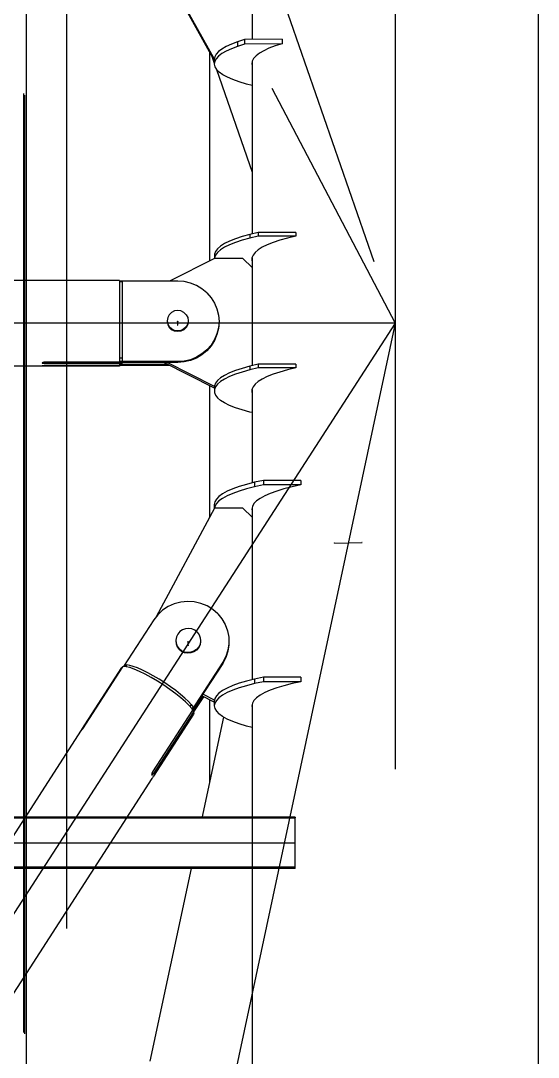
# Model space of a CAD drawing. Header units: millimetres. Extents: x 150209.93 to 150215.05, y 136675.65 to 136679.93.
# Drawn here: x 150211.3624 to 150211.4175, y 136679.3568 to 136679.4672 of the extents above; entities that cross this region are included whole.
import ezdxf

# ---------------------------------------------------------------- set-up
doc = ezdxf.new("R2010")
doc.units = ezdxf.units.MM
doc.header["$LTSCALE"] = 0.25
for name, pattern in [('CENTER', [50.8, 31.75, -6.35, 6.35, -6.35]), ('XKITLINE00', [0]), ('XKITLINE02', [4, 2, -2]), ('XKITLINE03', [6, 3, -1, 1, -1])]:
    doc.linetypes.add(name, pattern=pattern)

# ---------------------------------------------------------------- blocks, each defined once
blk = doc.blocks.new('çatıı')
at = {"color": 8, "linetype": 'CENTER'}
for p, q in [((12195, 20197.81), (12195, 18543.85)), ((11840, 20030.97), (12370, 19020.27)), ((12195, 19525.62), (12370, 19020.27)), ((12370, 19282.77), (12370, 17654.86)), ((12254.2, 19019.27), (12254.2, 19021.28)), ((12370, 19020.27), (11840, 19020.28)), ((12370, 19020.27), (11840, 18200.27)), ((12370, 19020.27), (12195, 18200.27)), ((12337.79, 18903.23), (12352.31, 18903.51)), ((12259.8, 18848.55), (12259.8, 18851))]:
    blk.add_line(p, q, dxfattribs=at)
at = {"color": 116, "linetype": 'XKITLINE02', "true_color": 0x136734}
for p, q in [((12172.31, 17642.74), (12172.31, 19342.25)), ((12172.84, 17641.93), (12172.84, 19341.44)), ((12173.69, 17641.93), (12173.69, 19043.1)), ((12316.66, 18756.66), (11893.35, 18756.66)), ((12227.16, 18757.26), (12147.47, 18757.26)), ((12173.69, 18674.52), (12173.69, 18758.59)), ((12316.66, 18757.26), (12267.14, 18757.26)), ((12316.66, 18729.96), (12316.66, 18757.26)), ((12316.66, 18757.26), (12316.66, 18756.91)), ((12316.66, 18730.56), (11893.35, 18730.56)), ((12209.52, 18729.96), (12147.47, 18729.96)), ((12316.66, 18729.96), (12264.15, 18729.96))]:
    blk.add_line(p, q, dxfattribs=at)
at = {"color": 7, "linetype": 'XKITLINE00'}
for p, q in [((12173.69, 19043.1), (12173.69, 19342.36)), ((12173.69, 18758.59), (12173.69, 18997.46)), ((12267.14, 18757.26), (12227.16, 18757.26)), ((12264.15, 18729.96), (12209.52, 18729.96)), ((12173.69, 18223.1), (12173.69, 18674.52))]:
    blk.add_line(p, q, dxfattribs=at)
at = {"color": 8, "linetype": 'XKITLINE00'}
for p, q in [((12446.2, 19282.77), (12446.2, 17654.86)), ((12293.8, 19264.11), (12293.8, 19171.36)), ((12240.07, 19221.08), (12273.72, 19160.79)), ((12240.33, 19219.96), (12273.7, 19160.17)), ((12286.11, 19170.15), (12282.84, 19168.92)), ((12289.84, 19171.31), (12286.11, 19170.15)), ((12286.11, 19170.15), (12286.11, 19167.71)), ((12309.82, 19171.55), (12289.84, 19171.31)), ((12289.84, 19171.31), (12289.84, 19168.88)), ((12309.82, 19171.55), (12309.82, 19169.11)), ((12271.2, 19164.66), (12271.2, 19053.52)), ((12275.92, 19164.93), (12274.65, 19163.52)), ((12277.72, 19166.3), (12275.92, 19164.93)), ((12280.03, 19167.63), (12277.72, 19166.3)), ((12280.03, 19165.2), (12277.72, 19163.86)), ((12282.84, 19168.92), (12280.03, 19167.63)), ((12282.84, 19166.48), (12280.03, 19165.2)), ((12286.11, 19167.71), (12282.84, 19166.48)), ((12289.84, 19168.88), (12286.11, 19167.71)), ((12309.82, 19169.11), (12289.84, 19168.88)), ((12297.7, 19164.09), (12295.9, 19162.72)), ((12300, 19165.43), (12297.7, 19164.09)), ((12302.81, 19166.72), (12300, 19165.43)), ((12306.09, 19167.95), (12302.81, 19166.72)), ((12309.82, 19169.11), (12306.09, 19167.95)), ((12272.44, 19162.43), (12273.7, 19158.79)), ((12273.91, 19162.1), (12273.7, 19160.67)), ((12273.7, 19160.67), (12273.7, 19158.24)), ((12273.91, 19159.67), (12273.7, 19158.24)), ((12274.65, 19163.52), (12273.91, 19162.1)), ((12274.65, 19161.09), (12273.91, 19159.67)), ((12275.92, 19162.49), (12274.65, 19161.09)), ((12277.72, 19163.86), (12275.92, 19162.49)), ((12293.88, 19159.9), (12293.67, 19158.47)), ((12293.67, 19158.47), (12293.8, 19157.94)), ((12293.8, 19159.32), (12293.8, 19067.84)), ((12294.62, 19161.32), (12293.88, 19159.9)), ((12295.9, 19162.72), (12294.62, 19161.32)), ((12273.7, 19158.24), (12274.03, 19156.81)), ((12274.03, 19156.81), (12274.9, 19155.39)), ((12274.85, 19155.48), (12293.8, 19100.76)), ((12276.3, 19153.99), (12274.9, 19155.39)), ((12278.23, 19152.63), (12276.3, 19153.99)), ((12280.65, 19151.3), (12278.23, 19152.63)), ((12283.57, 19150.03), (12280.65, 19151.3)), ((12286.96, 19148.82), (12283.57, 19150.03)), ((12290.79, 19147.67), (12286.96, 19148.82)), ((12293.8, 19146.91), (12290.79, 19147.67)), ((12284.98, 19065.25), (12281.84, 19063.99)), ((12288.6, 19066.45), (12284.98, 19065.25)), ((12292.65, 19067.57), (12288.6, 19066.45)), ((12292.65, 19065.62), (12288.6, 19064.5)), ((12297.12, 19068.61), (12292.65, 19067.57)), ((12292.65, 19067.57), (12292.65, 19065.62)), ((12297.12, 19066.66), (12292.65, 19065.62)), ((12297.12, 19068.61), (12297.12, 19066.66)), ((12317.12, 19068.61), (12297.12, 19068.61)), ((12317.12, 19066.66), (12297.12, 19066.66)), ((12312.65, 19065.62), (12308.6, 19064.5)), ((12317.12, 19066.66), (12312.65, 19065.62)), ((12317.12, 19068.61), (12317.12, 19066.66)), ((12275.4, 19059.92), (12274.31, 19058.5)), ((12277.03, 19061.32), (12275.4, 19059.92)), ((12277.03, 19059.37), (12275.4, 19057.97)), ((12279.18, 19062.68), (12277.03, 19061.32)), ((12279.18, 19060.73), (12277.03, 19059.37)), ((12281.84, 19063.99), (12279.18, 19062.68)), ((12281.84, 19062.04), (12279.18, 19060.73)), ((12284.98, 19063.3), (12281.84, 19062.04)), ((12288.6, 19064.5), (12284.98, 19063.3)), ((12297.03, 19059.37), (12295.4, 19057.97)), ((12299.18, 19060.73), (12297.03, 19059.37)), ((12301.84, 19062.04), (12299.18, 19060.73)), ((12304.98, 19063.3), (12301.84, 19062.04)), ((12308.6, 19064.5), (12304.98, 19063.3)), ((12273.8, 19054.84), (12249.91, 19042.73)), ((12274.31, 19058.5), (12273.76, 19057.06)), ((12273.76, 19057.06), (12273.76, 19055.11)), ((12274.31, 19056.55), (12273.76, 19055.11)), ((12273.76, 19055.11), (12273.76, 19054.82)), ((12288.8, 19054.84), (12273.8, 19054.84)), ((12275.4, 19057.97), (12274.31, 19056.55)), ((12293.8, 19049.97), (12288.8, 19054.84)), ((12294.31, 19056.55), (12293.76, 19055.11)), ((12293.76, 19055.11), (12293.76, 19053.67)), ((12293.76, 19053.67), (12293.8, 19053.59)), ((12293.8, 19055.2), (12293.8, 19049.97)), ((12295.4, 19057.97), (12294.31, 19056.55)), ((12293.8, 19049.97), (12293.8, 18997.65)), ((12182.19, 19043.1), (12027.8, 19043.1)), ((12182.36, 19043.09), (12182.19, 19043.1)), ((12182.6, 19043.08), (12182.36, 19043.09)), ((12182.89, 19043.08), (12182.6, 19043.08)), ((12183.2, 19043.07), (12182.89, 19043.08)), ((12223.2, 19043.07), (12183.2, 19043.07)), ((12223.2, 19043.07), (12223.2, 19042.95)), ((12223.2, 19042.95), (12223.2, 19042.12)), ((12254.2, 19042.73), (12223.2, 19042.73)), ((12224.7, 19042.62), (12223.2, 19042.62)), ((12224.7, 19042.62), (12224.7, 19042.4)), ((12257.64, 19042.46), (12254.2, 19042.73)), ((12224.7, 19042.4), (12223.2, 19042.4)), ((12223.2, 19042.12), (12223.2, 19040.62)), ((12223.2, 19040.62), (12223.2, 19038.5)), ((12223.2, 19038.5), (12223.2, 19035.83)), ((12224.7, 19042.4), (12224.7, 19041.61)), ((12224.7, 19041.61), (12224.7, 19040.27)), ((12224.7, 19040.27), (12224.7, 19038.41)), ((12224.7, 19038.41), (12224.7, 19036.1)), ((12260.99, 19041.68), (12257.64, 19042.46)), ((12264.18, 19040.39), (12260.99, 19041.68)), ((12267.13, 19038.63), (12264.18, 19040.39)), ((12269.75, 19036.44), (12267.13, 19038.63)), ((12223.2, 19035.83), (12223.2, 19032.68)), ((12223.2, 19032.68), (12223.2, 19029.16)), ((12224.7, 19036.1), (12224.7, 19033.37)), ((12224.7, 19033.37), (12224.7, 19030.31)), ((12269.75, 19036.44), (12271.99, 19033.89)), ((12271.99, 19033.89), (12273.8, 19031.02)), ((12223.2, 19029.16), (12223.2, 19025.37)), ((12224.7, 19030.31), (12224.7, 19026.99)), ((12224.7, 19026.99), (12224.7, 19023.5)), ((12250.9, 19026.05), (12249.67, 19024.85)), ((12252.47, 19026.83), (12250.9, 19026.05)), ((12254.2, 19027.1), (12252.47, 19026.83)), ((12255.93, 19026.83), (12254.2, 19027.1)), ((12257.49, 19026.05), (12255.93, 19026.83)), ((12258.73, 19024.85), (12257.49, 19026.05)), ((12273.8, 19031.02), (12275.12, 19027.91)), ((12275.12, 19027.91), (12275.92, 19024.63)), ((12223.2, 19025.37), (12223.2, 19021.43)), ((12223.2, 19021.43), (12223.2, 19017.45)), ((12224.7, 19023.5), (12224.7, 19019.93)), ((12248.87, 19023.32), (12248.6, 19021.64)), ((12248.6, 19021.64), (12248.87, 19019.95)), ((12248.6, 19021.64), (12248.6, 19021.46)), ((12248.6, 19021.46), (12248.87, 19019.77)), ((12248.6, 19021.46), (12248.6, 19021.28)), ((12248.6, 19021.46), (12248.87, 19019.77)), ((12248.6, 19021.28), (12248.87, 19019.59)), ((12249.67, 19024.85), (12248.87, 19023.32)), ((12258.73, 19024.85), (12259.52, 19023.32)), ((12259.52, 19023.32), (12259.8, 19021.64)), ((12259.8, 19021.64), (12259.52, 19019.95)), ((12259.8, 19021.46), (12259.52, 19019.77)), ((12259.8, 19021.46), (12259.52, 19019.77)), ((12259.8, 19021.28), (12259.52, 19019.59)), ((12259.8, 19021.64), (12259.8, 19021.46)), ((12259.8, 19021.46), (12259.8, 19021.28)), ((12275.92, 19024.63), (12276.2, 19021.28)), ((12276.2, 19021.28), (12275.92, 19017.92)), ((12276.2, 19020.83), (12275.92, 19017.48)), ((12276.2, 19021.28), (12276.2, 19020.83)), ((12223.2, 19017.45), (12223.2, 19013.55)), ((12224.7, 19019.93), (12224.7, 19016.36)), ((12224.7, 19016.36), (12224.7, 19012.9)), ((12248.87, 19019.95), (12249.67, 19018.43)), ((12248.87, 19019.77), (12249.67, 19018.25)), ((12248.87, 19019.77), (12249.67, 19018.25)), ((12248.87, 19019.59), (12249.67, 19018.07)), ((12250.9, 19017.22), (12249.67, 19018.43)), ((12250.9, 19017.04), (12249.67, 19018.25)), ((12250.9, 19017.04), (12249.67, 19018.25)), ((12250.9, 19016.86), (12249.67, 19018.07)), ((12252.47, 19016.45), (12250.9, 19017.22)), ((12252.47, 19016.27), (12250.9, 19017.04)), ((12252.47, 19016.27), (12250.9, 19017.04)), ((12252.47, 19016.09), (12250.9, 19016.86)), ((12254.2, 19016.18), (12252.47, 19016.45)), ((12254.2, 19016), (12252.47, 19016.27)), ((12254.2, 19016), (12252.47, 19016.27)), ((12254.2, 19015.82), (12252.47, 19016.09)), ((12255.93, 19016.45), (12254.2, 19016.18)), ((12255.93, 19016.27), (12254.2, 19016)), ((12255.93, 19016.27), (12254.2, 19016)), ((12254.2, 19016.18), (12254.2, 19016)), ((12255.93, 19016.09), (12254.2, 19015.82)), ((12254.2, 19016), (12254.2, 19015.82)), ((12257.49, 19017.22), (12255.93, 19016.45)), ((12257.49, 19017.04), (12255.93, 19016.27)), ((12257.49, 19017.04), (12255.93, 19016.27)), ((12257.49, 19016.86), (12255.93, 19016.09)), ((12258.73, 19018.43), (12257.49, 19017.22)), ((12258.73, 19018.25), (12257.49, 19017.04)), ((12258.73, 19018.25), (12257.49, 19017.04)), ((12258.73, 19018.07), (12257.49, 19016.86)), ((12259.52, 19019.95), (12258.73, 19018.43)), ((12259.52, 19019.77), (12258.73, 19018.25)), ((12259.52, 19019.77), (12258.73, 19018.25)), ((12259.52, 19019.59), (12258.73, 19018.07)), ((12275.92, 19017.92), (12275.12, 19014.65)), ((12275.92, 19017.48), (12275.12, 19014.21)), ((12223.2, 19013.55), (12223.2, 19009.86)), ((12223.2, 19009.86), (12223.2, 19006.49)), ((12224.7, 19012.9), (12224.7, 19009.62)), ((12224.7, 19009.62), (12224.7, 19006.62)), ((12273.8, 19011.54), (12271.99, 19008.67)), ((12273.8, 19011.1), (12271.99, 19008.23)), ((12275.12, 19014.65), (12273.8, 19011.54)), ((12275.12, 19014.21), (12273.8, 19011.1)), ((12223.2, 19006.49), (12223.2, 19003.54)), ((12224.7, 19006.62), (12224.7, 19003.97)), ((12224.7, 19003.97), (12224.7, 19001.74)), ((12267.13, 19003.93), (12264.18, 19002.17)), ((12269.75, 19006.12), (12267.13, 19003.93)), ((12269.75, 19005.67), (12267.13, 19003.48)), ((12271.99, 19008.67), (12269.75, 19006.12)), ((12271.99, 19008.23), (12269.75, 19005.67)), ((12182.19, 18999.23), (12182.11, 18999.13)), ((12182.11, 18999.13), (12182.11, 18999.03)), ((12182.11, 18999.03), (12182.19, 18998.94)), ((12182.36, 18999.35), (12182.19, 18999.23)), ((12182.36, 18998.86), (12182.19, 18998.94)), ((12182.6, 18999.45), (12182.36, 18999.35)), ((12182.6, 18998.8), (12182.36, 18998.86)), ((12182.89, 18999.51), (12182.6, 18999.45)), ((12182.89, 18998.76), (12182.6, 18998.8)), ((12183.2, 18999.53), (12182.89, 18999.51)), ((12182.89, 18999.51), (12182.89, 18998.76)), ((12183.2, 18998.74), (12182.89, 18998.76)), ((12183.2, 18999.53), (12183.2, 18999.39)), ((12223.2, 18999.53), (12183.2, 18999.53)), ((12254.2, 18999.39), (12183.2, 18999.39)), ((12183.2, 18999.39), (12183.2, 18998.74)), ((12223.2, 18998.74), (12183.2, 18998.74)), ((12223.2, 19003.54), (12223.2, 19001.09)), ((12224.7, 19001.74), (12223.2, 19001.74)), ((12223.2, 19001.09), (12223.2, 18999.53)), ((12224.7, 18999.98), (12223.2, 18999.98)), ((12254.2, 18999.83), (12223.2, 18999.83)), ((12223.2, 18999.39), (12223.2, 18999.15)), ((12223.2, 18999.39), (12223.2, 18998.74)), ((12224.7, 18999.15), (12223.2, 18999.15)), ((12224.7, 18998.79), (12223.2, 18998.79)), ((12223.2, 18998.74), (12223.2, 18998)), ((12224.7, 19001.74), (12224.7, 18999.98)), ((12224.7, 18999.39), (12224.7, 18999.15)), ((12224.7, 18998.49), (12224.7, 18999.15)), ((12224.7, 18998.49), (12224.7, 18998.25)), ((12273.76, 18985.73), (12246.83, 18999.39)), ((12273.76, 18986.62), (12248.59, 18999.39)), ((12257.64, 19000.1), (12254.2, 18999.83)), ((12254.2, 18999.83), (12254.2, 18999.39)), ((12257.64, 18999.65), (12254.2, 18999.39)), ((12260.99, 19000.88), (12257.64, 19000.1)), ((12260.99, 19000.44), (12257.64, 18999.65)), ((12257.64, 19000.1), (12257.64, 18999.65)), ((12264.18, 19002.17), (12260.99, 19000.88)), ((12264.18, 19001.73), (12260.99, 19000.44)), ((12267.13, 19003.48), (12264.18, 19001.73)), ((12297.12, 18998.43), (12292.65, 18997.39)), ((12317.12, 18998.43), (12297.12, 18998.43)), ((12297.12, 18998.43), (12297.12, 18996.48)), ((12317.12, 18998.43), (12317.12, 18996.48)), ((12182.19, 18997.46), (12027.8, 18997.46)), ((12182.19, 18997.58), (12182.11, 18997.54)), ((12182.11, 18997.54), (12182.11, 18997.5)), ((12182.19, 18997.46), (12182.11, 18997.5)), ((12182.36, 18997.62), (12182.19, 18997.58)), ((12182.36, 18997.47), (12182.19, 18997.46)), ((12182.6, 18997.65), (12182.36, 18997.62)), ((12182.6, 18997.47), (12182.36, 18997.47)), ((12182.89, 18997.67), (12182.6, 18997.65)), ((12182.89, 18997.48), (12182.6, 18997.47)), ((12182.89, 18997.67), (12182.89, 18997.48)), ((12183.2, 18997.67), (12182.89, 18997.67)), ((12183.2, 18997.48), (12182.89, 18997.48)), ((12183.2, 18997.67), (12183.2, 18997.48)), ((12223.2, 18997.67), (12183.2, 18997.67)), ((12223.2, 18997.48), (12183.2, 18997.48)), ((12224.7, 18998.25), (12223.2, 18998.25)), ((12224.7, 18998.08), (12223.2, 18998.08)), ((12223.2, 18998), (12223.2, 18997.67)), ((12249.91, 18997.83), (12223.2, 18997.83)), ((12223.2, 18997.67), (12223.2, 18997.48)), ((12249.03, 18998.27), (12224.7, 18998.27)), ((12224.7, 18998.25), (12224.7, 18998.08)), ((12281.84, 18993.81), (12279.18, 18992.49)), ((12284.98, 18995.07), (12281.84, 18993.81)), ((12284.98, 18993.12), (12281.84, 18991.86)), ((12288.6, 18996.26), (12284.98, 18995.07)), ((12288.6, 18994.31), (12284.98, 18993.12)), ((12292.65, 18997.39), (12288.6, 18996.26)), ((12292.65, 18995.44), (12288.6, 18994.31)), ((12292.65, 18997.39), (12292.65, 18995.44)), ((12297.12, 18996.48), (12292.65, 18995.44)), ((12317.12, 18996.48), (12297.12, 18996.48)), ((12304.98, 18993.12), (12301.84, 18991.86)), ((12308.6, 18994.31), (12304.98, 18993.12)), ((12312.65, 18995.44), (12308.6, 18994.31)), ((12317.12, 18996.48), (12312.65, 18995.44)), ((12274.31, 18988.32), (12273.76, 18986.88)), ((12275.4, 18989.74), (12274.31, 18988.32)), ((12275.4, 18987.79), (12274.31, 18986.37)), ((12277.03, 18991.13), (12275.4, 18989.74)), ((12277.03, 18989.18), (12275.4, 18987.79)), ((12279.18, 18992.49), (12277.03, 18991.13)), ((12279.18, 18990.54), (12277.03, 18989.18)), ((12281.84, 18991.86), (12279.18, 18990.54)), ((12295.4, 18987.79), (12294.31, 18986.37)), ((12297.03, 18989.18), (12295.4, 18987.79)), ((12299.18, 18990.54), (12297.03, 18989.18)), ((12301.84, 18991.86), (12299.18, 18990.54)), ((12271.2, 18987.03), (12271.2, 18917.04)), ((12273.76, 18986.88), (12273.76, 18984.93)), ((12274.31, 18986.37), (12273.76, 18984.93)), ((12273.76, 18984.93), (12273.76, 18983.49)), ((12273.76, 18983.49), (12274.31, 18982.05)), ((12274.31, 18982.05), (12275.4, 18980.63)), ((12294.31, 18986.37), (12293.76, 18984.93)), ((12293.76, 18984.93), (12293.76, 18983.49)), ((12293.76, 18983.49), (12293.8, 18983.4)), ((12293.8, 18985.01), (12293.8, 18935.26)), ((12277.03, 18979.23), (12275.4, 18980.63)), ((12279.17, 18977.87), (12277.03, 18979.23)), ((12281.83, 18976.56), (12279.17, 18977.87)), ((12284.98, 18975.3), (12281.83, 18976.56)), ((12288.59, 18974.1), (12284.98, 18975.3)), ((12292.65, 18972.98), (12288.59, 18974.1)), ((12293.8, 18972.71), (12292.65, 18972.98)), ((12286.91, 18933.34), (12283.48, 18932.11)), ((12290.8, 18934.5), (12286.91, 18933.34)), ((12295.12, 18935.59), (12290.8, 18934.5)), ((12295.12, 18933.15), (12290.8, 18932.07)), ((12299.84, 18936.59), (12295.12, 18935.59)), ((12295.12, 18935.59), (12295.12, 18933.15)), ((12299.84, 18934.15), (12295.12, 18933.15)), ((12319.84, 18936.59), (12299.84, 18936.59)), ((12299.84, 18936.59), (12299.84, 18934.15)), ((12319.84, 18934.15), (12299.84, 18934.15)), ((12315.12, 18933.15), (12310.8, 18932.07)), ((12319.84, 18934.15), (12315.12, 18933.15)), ((12319.84, 18936.59), (12319.84, 18934.15)), ((12274.8, 18926.66), (12273.97, 18925.21)), ((12276.18, 18928.08), (12274.8, 18926.66)), ((12278.1, 18929.46), (12276.18, 18928.08)), ((12278.1, 18927.03), (12276.18, 18925.64)), ((12280.54, 18930.81), (12278.1, 18929.46)), ((12280.54, 18928.37), (12278.1, 18927.03)), ((12283.48, 18932.11), (12280.54, 18930.81)), ((12283.48, 18929.67), (12280.54, 18928.37)), ((12286.91, 18930.9), (12283.48, 18929.67)), ((12290.8, 18932.07), (12286.91, 18930.9)), ((12298.1, 18927.03), (12296.18, 18925.64)), ((12300.54, 18928.37), (12298.1, 18927.03)), ((12303.48, 18929.67), (12300.54, 18928.37)), ((12306.91, 18930.9), (12303.48, 18929.67)), ((12310.8, 18932.07), (12306.91, 18930.9)), ((12273.8, 18921.88), (12242.72, 18863.95)), ((12273.97, 18925.21), (12273.7, 18923.76)), ((12273.7, 18923.76), (12273.7, 18921.7)), ((12273.97, 18922.78), (12273.8, 18921.88)), ((12288.8, 18921.88), (12273.8, 18921.88)), ((12274.8, 18924.22), (12273.97, 18922.78)), ((12276.18, 18925.64), (12274.8, 18924.22)), ((12293.8, 18917.01), (12288.8, 18921.88)), ((12293.97, 18922.78), (12293.7, 18921.33)), ((12293.7, 18921.33), (12293.8, 18920.8)), ((12293.8, 18921.85), (12293.8, 18917.01)), ((12294.8, 18924.22), (12293.97, 18922.78)), ((12296.18, 18925.64), (12294.8, 18924.22)), ((12293.8, 18917.01), (12293.8, 18830.47)), ((12255.87, 18871.81), (12252.41, 18870.89)), ((12259.44, 18872.15), (12255.87, 18871.81)), ((12263.01, 18871.92), (12259.44, 18872.15)), ((12266.5, 18871.12), (12263.01, 18871.92)), ((12246.19, 18867.48), (12243.59, 18865.07)), ((12249.15, 18869.44), (12246.19, 18867.48)), ((12252.41, 18870.89), (12249.15, 18869.44)), ((12269.81, 18869.77), (12266.5, 18871.12)), ((12272.84, 18867.91), (12269.81, 18869.77)), ((12275.52, 18865.59), (12272.84, 18867.91)), ((12241.44, 18862.28), (12225.38, 18837.44)), ((12243.59, 18865.07), (12241.44, 18862.28)), ((12275.52, 18865.59), (12277.76, 18862.86)), ((12277.76, 18862.86), (12279.52, 18859.82)), ((12255.31, 18856.08), (12254.21, 18854.79)), ((12256.72, 18857.05), (12255.31, 18856.08)), ((12258.33, 18857.63), (12256.72, 18857.05)), ((12260.05, 18857.79), (12258.33, 18857.63)), ((12261.75, 18857.51), (12260.05, 18857.79)), ((12263.31, 18856.8), (12261.75, 18857.51)), ((12264.64, 18855.73), (12263.31, 18856.8)), ((12264.64, 18855.73), (12265.63, 18854.36)), ((12279.52, 18859.82), (12280.74, 18856.53)), ((12280.74, 18856.53), (12281.39, 18853.1)), ((12253.49, 18853.26), (12253.2, 18851.61)), ((12253.2, 18851.61), (12253.36, 18849.94)), ((12253.2, 18851.43), (12253.36, 18849.76)), ((12253.2, 18851.43), (12253.36, 18849.76)), ((12253.2, 18851.25), (12253.36, 18849.58)), ((12253.36, 18849.94), (12253.96, 18848.36)), ((12253.36, 18849.76), (12253.96, 18848.18)), ((12253.36, 18849.76), (12253.96, 18848.18)), ((12253.36, 18849.58), (12253.96, 18848)), ((12254.21, 18854.79), (12253.49, 18853.26)), ((12266.1, 18849.46), (12265.38, 18847.93)), ((12265.63, 18854.36), (12266.23, 18852.78)), ((12266.39, 18851.11), (12266.1, 18849.46)), ((12266.39, 18850.93), (12266.1, 18849.28)), ((12266.39, 18850.93), (12266.1, 18849.28)), ((12266.39, 18850.76), (12266.1, 18849.1)), ((12266.23, 18852.78), (12266.39, 18851.11)), ((12266.39, 18851.11), (12266.39, 18850.93)), ((12266.39, 18850.93), (12266.39, 18850.76)), ((12281.45, 18849.6), (12280.92, 18846.15)), ((12281.39, 18853.1), (12281.45, 18849.6)), ((12281.45, 18849.6), (12281.45, 18849.05)), ((12253.96, 18848.36), (12254.95, 18846.99)), ((12253.96, 18848.18), (12254.95, 18846.81)), ((12253.96, 18848.18), (12254.95, 18846.81)), ((12253.96, 18848), (12254.95, 18846.63)), ((12256.28, 18845.92), (12254.95, 18846.99)), ((12256.28, 18845.74), (12254.95, 18846.81)), ((12256.28, 18845.74), (12254.95, 18846.81)), ((12256.28, 18845.56), (12254.95, 18846.63)), ((12257.84, 18845.22), (12256.28, 18845.92)), ((12256.28, 18845.92), (12256.28, 18845.74)), ((12256.28, 18845.74), (12256.28, 18845.56)), ((12257.84, 18845.04), (12256.28, 18845.74)), ((12257.84, 18845.04), (12256.28, 18845.74)), ((12257.84, 18844.86), (12256.28, 18845.56)), ((12259.54, 18844.93), (12257.84, 18845.22)), ((12259.54, 18844.75), (12257.84, 18845.04)), ((12259.54, 18844.75), (12257.84, 18845.04)), ((12259.54, 18844.57), (12257.84, 18844.86)), ((12261.26, 18845.09), (12259.54, 18844.93)), ((12261.26, 18844.91), (12259.54, 18844.75)), ((12261.26, 18844.91), (12259.54, 18844.75)), ((12261.26, 18844.73), (12259.54, 18844.57)), ((12262.87, 18845.67), (12261.26, 18845.09)), ((12262.87, 18845.49), (12261.26, 18844.91)), ((12262.87, 18845.49), (12261.26, 18844.91)), ((12262.87, 18845.31), (12261.26, 18844.73)), ((12264.28, 18846.64), (12262.87, 18845.67)), ((12264.28, 18846.46), (12262.87, 18845.49)), ((12264.28, 18846.46), (12262.87, 18845.49)), ((12264.28, 18846.28), (12262.87, 18845.31)), ((12265.38, 18847.93), (12264.28, 18846.64)), ((12265.38, 18847.75), (12264.28, 18846.46)), ((12265.38, 18847.75), (12264.28, 18846.46)), ((12265.38, 18847.57), (12264.28, 18846.28)), ((12266.1, 18849.28), (12265.38, 18847.75)), ((12266.1, 18849.28), (12265.38, 18847.75)), ((12266.1, 18849.1), (12265.38, 18847.57)), ((12265.38, 18847.93), (12265.38, 18847.75)), ((12265.38, 18847.75), (12265.38, 18847.57)), ((12280.92, 18846.15), (12279.81, 18842.83)), ((12280.92, 18845.59), (12279.81, 18842.27)), ((12281.45, 18849.05), (12280.92, 18845.59)), ((12278.16, 18839.73), (12261.95, 18814.65)), ((12278.16, 18839.17), (12262.12, 18814.37)), ((12279.81, 18842.83), (12278.16, 18839.73)), ((12279.81, 18842.27), (12278.16, 18839.17)), ((12278.16, 18839.73), (12278.16, 18839.17)), ((12279.81, 18842.83), (12279.81, 18842.27)), ((12224.37, 18836.93), (12203.04, 18803.94)), ((12224.81, 18837.25), (12203.49, 18804.26)), ((12224.54, 18836.82), (12224.37, 18836.93)), ((12225.32, 18837.44), (12224.81, 18837.25)), ((12226.74, 18837.37), (12225.32, 18837.44)), ((12226.15, 18838.16), (12225.68, 18837.42)), ((12227.17, 18838.3), (12226.15, 18838.16)), ((12227.17, 18838.3), (12226.58, 18837.38)), ((12228.67, 18836.91), (12226.74, 18837.37)), ((12228.65, 18838.1), (12227.17, 18838.3)), ((12230.56, 18837.57), (12228.65, 18838.1)), ((12231.06, 18836.08), (12228.67, 18836.91)), ((12232.83, 18836.72), (12230.56, 18837.57)), ((12233.82, 18834.89), (12231.06, 18836.08)), ((12235.41, 18835.58), (12232.83, 18836.72)), ((12236.87, 18833.39), (12233.82, 18834.89)), ((12238.23, 18834.17), (12235.41, 18835.58)), ((12240.13, 18831.62), (12236.87, 18833.39)), ((12241.22, 18832.54), (12238.23, 18834.17)), ((12243.48, 18829.64), (12240.13, 18831.62)), ((12244.28, 18830.72), (12241.22, 18832.54)), ((12246.84, 18827.5), (12243.48, 18829.64)), ((12247.35, 18828.77), (12244.28, 18830.72)), ((12250.1, 18825.27), (12246.84, 18827.5)), ((12250.33, 18826.74), (12247.35, 18828.77)), ((12283.48, 18827.31), (12280.54, 18826.02)), ((12286.91, 18828.55), (12283.48, 18827.31)), ((12290.8, 18829.71), (12286.91, 18828.55)), ((12295.12, 18830.8), (12290.8, 18829.71)), ((12295.12, 18828.36), (12290.8, 18827.28)), ((12299.84, 18831.8), (12295.12, 18830.8)), ((12295.12, 18830.8), (12295.12, 18828.36)), ((12299.84, 18829.36), (12295.12, 18828.36)), ((12319.84, 18831.8), (12299.84, 18831.8)), ((12299.84, 18831.8), (12299.84, 18829.36)), ((12319.84, 18829.36), (12299.84, 18829.36)), ((12315.12, 18828.36), (12310.8, 18827.28)), ((12319.84, 18829.36), (12315.12, 18828.36)), ((12319.84, 18831.8), (12319.84, 18829.36)), ((12253.15, 18823.02), (12250.1, 18825.27)), ((12253.16, 18824.68), (12250.33, 18826.74)), ((12255.91, 18820.81), (12253.15, 18823.02)), ((12255.74, 18822.65), (12253.16, 18824.68)), ((12258.01, 18820.71), (12255.74, 18822.65)), ((12273.7, 18818.47), (12266.97, 18821.87)), ((12273.8, 18819.53), (12267.51, 18822.71)), ((12274.8, 18821.86), (12273.97, 18820.42)), ((12276.18, 18823.28), (12274.8, 18821.86)), ((12278.1, 18824.67), (12276.18, 18823.28)), ((12278.1, 18822.24), (12276.18, 18820.85)), ((12280.54, 18826.02), (12278.1, 18824.67)), ((12280.54, 18823.58), (12278.1, 18822.24)), ((12283.48, 18824.88), (12280.54, 18823.58)), ((12286.91, 18826.11), (12283.48, 18824.88)), ((12290.8, 18827.28), (12286.91, 18826.11)), ((12298.1, 18822.24), (12296.18, 18820.85)), ((12300.54, 18823.58), (12298.1, 18822.24)), ((12303.48, 18824.88), (12300.54, 18823.58)), ((12306.91, 18826.11), (12303.48, 18824.88)), ((12310.8, 18827.28), (12306.91, 18826.11)), ((12258.29, 18818.72), (12255.91, 18820.81)), ((12259.91, 18818.9), (12258.01, 18820.71)), ((12260.23, 18816.81), (12258.29, 18818.72)), ((12259.91, 18818.9), (12261.39, 18817.28)), ((12260.23, 18816.81), (12261.65, 18815.13)), ((12261.39, 18817.28), (12260.71, 18816.23)), ((12261.39, 18817.28), (12262.41, 18815.89)), ((12267.9, 18821.4), (12262.65, 18813.28)), ((12267.62, 18821.54), (12263.01, 18814.4)), ((12271.2, 18819.73), (12271.2, 18776.27)), ((12273.8, 18819.5), (12273.7, 18818.97)), ((12273.7, 18818.97), (12273.7, 18816.54)), ((12273.97, 18817.99), (12273.7, 18816.54)), ((12273.7, 18816.54), (12273.97, 18815.08)), ((12273.97, 18820.42), (12273.8, 18819.53)), ((12273.8, 18819.53), (12273.8, 18819.5)), ((12273.8, 18819.53), (12273.8, 18819.53)), ((12274.8, 18819.43), (12273.97, 18817.99)), ((12276.18, 18820.85), (12274.8, 18819.43)), ((12293.97, 18817.99), (12293.7, 18816.54)), ((12293.7, 18816.54), (12293.8, 18816.01)), ((12293.8, 18817.06), (12293.8, 18247.84)), ((12294.8, 18819.43), (12293.97, 18817.99)), ((12296.18, 18820.85), (12294.8, 18819.43)), ((12262.15, 18814.32), (12240.83, 18781.33)), ((12262.6, 18813.44), (12241.28, 18780.45)), ((12262.6, 18812.15), (12241.28, 18779.16)), ((12261.65, 18815.13), (12262.15, 18814.32)), ((12262.41, 18815.89), (12261.78, 18814.91)), ((12262.6, 18813.44), (12261.87, 18813.89)), ((12262.06, 18813.78), (12261.87, 18813.89)), ((12262.86, 18815.01), (12262.06, 18813.78)), ((12262.98, 18814.62), (12262.33, 18813.61)), ((12262.6, 18813.44), (12262.82, 18812.67)), ((12262.82, 18812.67), (12262.6, 18812.15)), ((12262.98, 18813.97), (12262.61, 18813.4)), ((12262.86, 18813.72), (12262.63, 18813.35)), ((12262.86, 18815.01), (12262.64, 18815.15)), ((12262.86, 18815.01), (12262.98, 18814.62)), ((12262.98, 18813.97), (12262.86, 18813.72)), ((12262.98, 18814.62), (12263.02, 18814.27)), ((12263.02, 18814.27), (12262.98, 18813.97)), ((12273.97, 18815.08), (12274.8, 18813.64)), ((12274.8, 18813.64), (12276.18, 18812.22)), ((12278.1, 18810.84), (12276.18, 18812.22)), ((12280.54, 18809.49), (12278.1, 18810.84)), ((12278.52, 18810.6), (12267.03, 18756.75)), ((12283.48, 18808.19), (12280.54, 18809.49)), ((12286.91, 18806.96), (12283.48, 18808.19)), ((12290.8, 18805.8), (12286.91, 18806.96)), ((12293.8, 18805.04), (12290.8, 18805.8)), ((12202.42, 18803.05), (11969.49, 18442.66)), ((12202.47, 18803.04), (12202.42, 18803.05)), ((12202.47, 18803.09), (12202.43, 18803.04)), ((12202.56, 18803.22), (12202.47, 18803.09)), ((12202.57, 18803.11), (12202.47, 18803.04)), ((12202.7, 18803.41), (12202.56, 18803.22)), ((12202.72, 18803.24), (12202.57, 18803.11)), ((12202.86, 18803.66), (12202.7, 18803.41)), ((12202.89, 18803.44), (12202.72, 18803.24)), ((12203.04, 18803.94), (12202.86, 18803.66)), ((12203, 18803.57), (12202.86, 18803.66)), ((12203.09, 18803.69), (12202.89, 18803.44)), ((12203.2, 18803.84), (12203.04, 18803.94)), ((12203.3, 18803.97), (12203.09, 18803.69)), ((12203.49, 18804.26), (12203.3, 18803.97)), ((12240.5, 18777.89), (12007.57, 18417.51)), ((12240.41, 18780.4), (12240.36, 18780.12)), ((12240.36, 18780.12), (12240.36, 18779.89)), ((12240.36, 18779.89), (12240.42, 18779.73)), ((12240.51, 18780.71), (12240.41, 18780.4)), ((12240.5, 18779.66), (12240.42, 18779.73)), ((12241.09, 18780.18), (12240.46, 18780.56)), ((12240.51, 18777.91), (12240.5, 18777.89)), ((12240.65, 18781.03), (12240.51, 18780.71)), ((12240.61, 18779.67), (12240.51, 18779.65)), ((12240.61, 18778.08), (12240.51, 18777.91)), ((12241.28, 18780.45), (12240.59, 18780.88)), ((12240.74, 18779.77), (12240.61, 18779.67)), ((12240.74, 18778.3), (12240.61, 18778.08)), ((12240.83, 18781.33), (12240.65, 18781.03)), ((12240.91, 18779.95), (12240.74, 18779.77)), ((12240.91, 18778.57), (12240.74, 18778.3)), ((12241.09, 18780.18), (12240.91, 18779.95)), ((12241.09, 18778.86), (12240.91, 18778.57)), ((12241.28, 18780.45), (12241.09, 18780.18)), ((12241.28, 18779.16), (12241.09, 18778.86)), ((12261.31, 18729.96), (12239.4, 18627.31))]:
    blk.add_line(p, q, dxfattribs=at)
at = {"color": 1, "linetype": 'XKITLINE03'}
blk.add_line((11893.35, 18743.61), (12316.66, 18743.61), dxfattribs=at)
at = {"color": 8, "linetype": 'XKITLINE00'}
for centre in [(12254.2, 19021.28), (12254.2, 19019.27), (12370, 19020.27), (12370, 19020.27), (12370, 19020.27), (12370, 19020.27), (12370, 19020.27), (12337.79, 18903.23), (12352.31, 18903.51), (12259.8, 18851), (12259.8, 18848.55)]:
    blk.add_circle(centre, 0.05, dxfattribs=at)
at = {"color": 1, "linetype": 'XKITLINE00'}
blk.add_circle((12316.66, 18743.61), 0.05, dxfattribs=at)

msp = doc.modelspace()

# ---------------------------------------------------------------- block references
at = {"xscale": 0.0002000170049888334, "yscale": 0.0002000170049888334, "zscale": 0.0002000170049888334}
msp.add_blockref('çatıı', (150208.92807, 136675.63059), dxfattribs=at)

doc.saveas('drawing.dxf')
